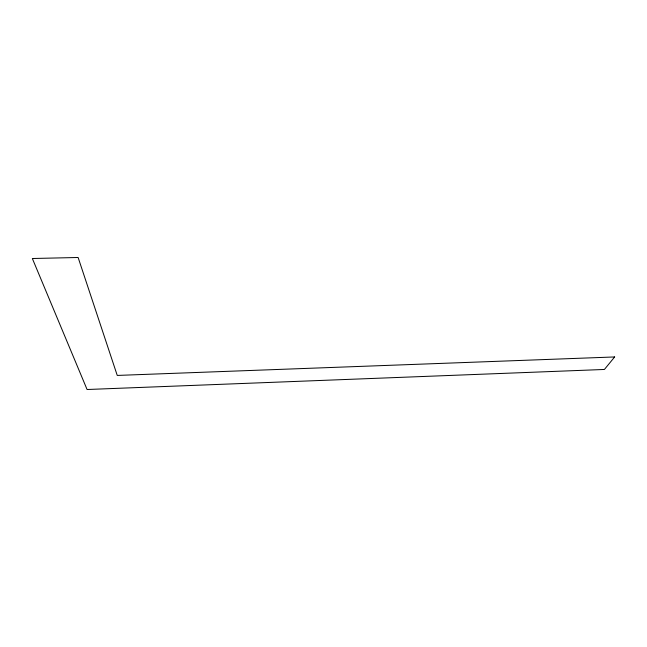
<?xml version="1.0" encoding="UTF-8"?>
<svg xmlns="http://www.w3.org/2000/svg" width="647" height="647" viewBox="0 0 647 647"><rect width="100%" height="100%" fill="white"/><g stroke="black" fill="none" stroke-linecap="round" stroke-linejoin="round"><path stroke-width="0.97" d="M614.65 356.95L604.411 369.461L87.078 389.51L32.35 258.509L78.125 257.49L117.253 375.43L614.65 356.95"/></g></svg>
